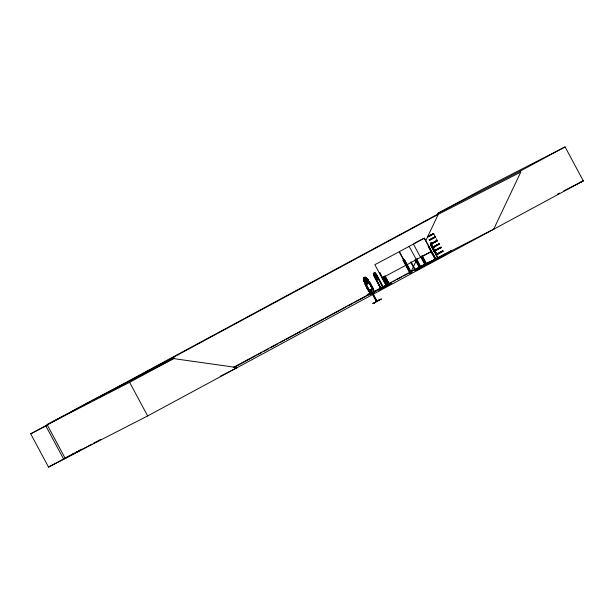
<?xml version="1.0" encoding="UTF-8"?>
<svg xmlns="http://www.w3.org/2000/svg" width="614" height="614" viewBox="0 0 614 614"><rect width="100%" height="100%" fill="white"/><g stroke="black" fill="none" stroke-linecap="round" stroke-linejoin="round"><path stroke-width="0.92" d="M370.787 292.057L370.534 292.379M370.764 292.134L370.679 292.31M374.141 291.512L374.517 291.934L370.687 294.014L363.588 280.682L363.941 280.26L371.178 293.753M433.169 247.196L437.805 244.525M431.02 244.449L430.567 244.771L437.82 258.379L439.762 257.335L439.064 257.32M430.882 242.538L430.483 244.786L432.747 249.015L434.842 249.929M432.01 244.648L431.611 246.905L433.714 247.81M431.68 246.889L431.941 245.416M433.377 247.189L432.97 249.445L434.106 251.556L436.209 252.469M433.039 249.438L433.43 247.219M370.158 293.408L367.134 295.311L371.293 293.139M367.502 295.027L370.219 293.523M371.969 292.694L370.334 293.676L370.641 293.415M370.434 293.53L370.864 293.4M371.884 292.832L371.631 292.057L371.186 292.295L371.623 292.985M417.313 258.532L411.15 271.526L437.659 257.941M425.939 240.343L438.266 214.355L520.795 172.058L520.273 171.083L437.751 213.38L438.266 214.355M493.679 229.229L520.795 172.058M368.914 294.62L372.414 293.108L369.022 294.835M370.541 293.569L370.963 293.239L370.472 293.507M385.224 286.654L387.173 285.257L385.047 286.776M385.139 286.416L387.165 285.264M409.914 273.46L411.748 272.493M414.68 270.682L425.909 264.634L424.765 264.649M415.087 270.39L414.688 270.69L415.026 270.106M420.475 267.197C420.467 268.195 418.771 267.006 419.615 268.026M364.079 280.421L371.102 293.791M427.567 237.111L431.496 235.032M432.348 234.341L433.622 233.612L435.196 236.582L429.009 239.905L429.693 239.514M433.676 233.842L433.131 234.111M435.894 240.957L431.005 243.558M435.894 240.964L437.168 240.251L436.354 238.723M438.657 244.372C441.167 242.975 431.849 248.179 433.714 247.028M439.286 244.311L438.741 244.579M439.54 247.757L434.651 250.351M433.661 247.319L433.852 249L434.95 250.458M436.761 254.472L443.039 251.095L442.464 251.395M438.741 253.705L436.945 254.641M444.129 254.572L444.697 254.28L443.362 254.917L493.871 229.137M415.548 259.499L420.099 268.18L415.425 270.076L420.651 267.474L420.828 266.752M420.16 267.758L420.644 267.451L409.139 246.375M425.494 264.496L425.425 264.941M421.02 256.568L425.694 264.78M437.383 257.949L437.275 258.333L437.605 257.75M437.275 258.333L437.935 257.327L438.411 258.049M435.295 259.361L433.883 260.482L436.738 258.97M441.167 256.368L436.907 258.847L440.284 256.568M435.211 259.852L435.794 259.446M435.111 259.829L434.643 259.737L436.585 258.686L436.761 259.085M438.826 257.811L438.319 257.726M428.687 236.237L427.444 236.943L431.189 234.978M433.284 233.658L428.488 236.252M429.915 235.761L429.769 235.837M431.112 235.162L431.465 234.978M430.836 235.154L431.68 234.717M431.926 234.794L432.586 234.402M433.684 233.834L431.619 234.962M429.339 239.99L435.165 236.866M429.439 240.174L435.456 236.958L434.881 237.257M429.6 240.366L435.533 237.196L434.95 237.488M431.304 243.658L437.329 240.442L436.746 240.742M431.412 243.85L437.429 240.627L436.846 240.926M431.565 244.042L432.44 243.604M437.237 241.026L435.51 241.962M433.116 246.897L437.045 244.832M440.791 247.066L439.532 247.757M435.05 250.642L441.075 247.427L440.491 247.726M435.211 250.834L440.89 247.81M440.883 247.818L440.568 247.956M436.853 253.889L442.786 250.719L442.203 251.019M436.922 254.127L442.94 250.911L442.356 251.203M443.085 251.356L438.741 253.705M369.083 293.976L369.582 293.715M387.91 284.781L389.015 284.159M383.029 287.406L381.018 288.519L385.73 286.408L381.21 288.757L374.133 275.279M438.833 257.581L439.133 257.435M410.589 272.555L409.922 272.908L410.413 272.647M410.85 273.038L411.426 272.731L404.242 259.446L411.395 272.746L411.165 272.24L410.666 272.509M435.234 259.262C435.403 260.697 434.942 258.279 436.047 259.438L428.549 246.321M379.26 272.739L379.675 272.516L386.72 285.878M379.675 272.516L386.674 285.909M410.352 272.677L410.728 273.1L410.198 273.383L403.06 260.075L410.152 273.407M403.475 259.852L403.06 260.075M386.774 285.848L386.283 286.116L386.482 285.38M385.239 286.6L386.927 285.387M409.684 273.598L411.695 272.478M409.684 273.683L411.933 272.401M389.192 283.891L389.299 284.443M388.017 285.172L383.658 276.807L388.148 285.111M374.463 272.578C372.261 273.376 375.269 277.044 376.459 277.912L376.981 277.628C371.693 267.466 377.364 274.258 377.856 278.909L376.996 279.385L375.07 277.712L377.034 279.301M374.356 273.061C374.502 277.735 378.339 277.367 374.31 273.084M375.952 274.512L376.39 274.251L383.481 287.613L380.926 289.017L373.826 275.686L374.195 275.295M376.321 274.312L383.328 287.69M376.981 279.324L377.817 278.863L377.441 276.384M428.05 236.436L427.559 236.728M427.666 236.797L430.138 235.308M433.3 233.658L430.767 235.024M429.462 235.837L430.199 235.423M438.342 244.126L439.087 243.819L437.038 244.832M439.14 243.935L434.083 246.682M433.837 247.212L433.169 247.58L437.337 245.377M439.064 244.433L436.846 245.569M415.064 270.467L414.811 269.976L415.302 269.715M424.765 264.649L425.088 265.094L420.567 256.805M374.195 291.481L373.772 291.711L374.218 292.103M382.975 287.252L383.044 287.214M374.049 292.187L366.888 278.886L367.41 278.587L365.008 277.167L363.757 277.85L363.649 280.629L370.802 293.952L370.741 293.369M374.456 291.965L367.341 278.649L365.015 277.229L363.803 277.889L367.187 284.159L368.438 283.476L368.538 280.698L367.372 278.602L374.402 291.995M381.11 288.91L374.049 275.563M383.289 287.713L376.044 274.235M426.093 263.928L426.492 263.721M381.133 288.902L373.941 275.602L373.65 273.1M415.555 270.206L411.119 261.871M438.112 257.857L442.656 255.301M419.562 268.057L415.102 259.737M435.648 259.653L428.979 247.127M428.211 236.751L428.81 236.421M366.942 278.649L374.164 292.126M438.488 244.364L437.168 245.07M373.918 291.811L371.033 293.385M376.336 290.975L372.99 292.724M368.868 294.973L368.93 294.59M439.148 257.143L439.739 256.813M439.179 257.228L439.77 256.905M439.248 257.35L439.854 257.028M386.544 285.349L386.152 285.556M411.319 272.785L410.912 273.007L399.422 251.617L424.305 238.186L435.917 259.507M437.751 213.38L482.558 189.204L565.087 146.907L583.3 180.877L147.652 415.947L65.122 458.244M91.831 444.191L65.276 458.52L47.101 424.619L91.908 400.443L174.437 358.146L174.775 358.768L237.28 367.586L220.104 376.382M65.276 458.52L48.544 467.093L30.7 433.822L64.439 415.617M66.128 414.703L67.816 413.79M69.505 412.884L90.588 401.502M92.277 400.597L438.12 213.987M99.829 396.974L104.879 394.249M109.092 391.97L438.465 214.255M520.273 171.083L565.087 146.907M47.101 424.619L129.623 382.322L174.437 358.146M428.695 236.252L429.577 235.776M431.465 234.832L432.34 234.325M429.861 235.86L430.307 235.615M404.242 259.446L403.759 259.699L410.981 272.969M428.871 246.153L428.227 246.506L435.372 259.806M365.077 284.374L368.646 291.028L365.038 284.397L366.635 283.538M368.147 282.716L369.743 281.857L373.312 288.511L368.607 291.051M406.56 264.926L431.442 251.502M370.342 292.095L370.818 291.842L371.34 292.817M370.058 293.646L369.751 293.062L370.442 293.292L371.754 292.586L371.631 292.057M370.073 292.901L369.751 293.062M48.544 467.093L63.726 458.904M65.414 457.99L67.103 457.085M68.783 456.171L70.472 455.258M72.16 454.352L73.849 453.439M75.537 452.533L77.218 451.62M78.907 450.707L80.595 449.801M81.931 449.172L63.618 459.057L45.927 426.062M233.251 367.525L369.137 294.198M371.478 292.932L418.687 267.458M420.36 266.56L423.714 264.749M427.052 262.945L428.741 262.04M93.489 443.293L100.957 439.263M234.049 367.448L255.132 356.074M256.821 355.168L261.879 352.436M263.567 351.523L268.625 348.798M270.313 347.885L277.904 343.786M279.585 342.881L284.65 340.148M286.331 339.243L300.668 331.506M302.357 330.593L307.414 327.861M309.103 326.955L323.44 319.219M325.128 318.305L346.212 306.931M347.892 306.025L352.958 303.293M354.639 302.38L366.451 296.009M373.197 292.371L391.747 282.363M393.436 281.45L395.117 280.544M396.805 279.631L401.863 276.899M403.551 275.993L408.609 273.261M451.328 250.804L418.971 268.257L419.193 268.671L451.551 251.226L451.328 250.804L435.641 258.87M438.15 257.98L424.021 265.67L428.672 263.145M443.423 254.994L433.63 260.704M386.398 286.047L374.855 264.688L399.138 251.771L410.697 273.115L410.29 272.716M439.762 257.335L439.24 257.258M415.264 269.73L415.647 270.49L416.553 269.999M433.499 260.489L438.373 258.179M375.852 300.714L376.674 300.277L377.119 301.106L376.298 301.543L375.852 300.714L376.674 300.277M372.782 303.423L375.553 302.349L375.146 302.211M381.371 298.857L378.746 300.208L381.517 299.133M430.936 235.339L431.726 234.909M435.51 241.962L432.433 243.604M420.728 266.806L421.097 267.236L416.591 258.939M415.179 270.406L410.666 262.117M440.56 256.644L441.351 256.215M415.432 269.822L419.324 267.742M420.905 266.89L424.796 264.811M431.013 234.985L433.622 233.627M440.322 256.667L444.766 254.411L444.183 254.71M385.485 286.201L391.916 283.046L378.692 290.207L385.73 286.408M426.484 264.35L426.876 264.143L426.308 263.905L436.546 258.379L436.769 258.801M434.796 246.337L433.522 246.981M381.992 278.004L406.276 265.079M442.932 255.37L443.638 254.994M427.927 236.543L428.495 236.237M364.854 282.678L367.172 284.098M368.354 283.453L365.038 277.144L367.617 280.544L367.487 282.233L366.681 282.67L365.192 281.864L363.787 277.827L363.588 280.682M388.263 285.042L383.788 276.73M389.176 284.52L384.755 276.177M427.544 236.743L427.943 236.528M438.511 244.103L438.903 243.911M438.565 244.242L438.987 244.065M433.553 246.997L433.108 247.181M440.391 247.534L440.975 247.235L434.689 250.612M444.06 254.503L444.636 254.204M30.7 433.822L47.431 425.241M414.918 242.998L424.374 238.148L435.817 259.568M422.056 256.307L431.512 251.464M367.709 288.941L370.242 293.085L371.278 292.525L370.242 290.33M579.777 182.68L583.3 180.877L563.729 190.9M557.773 193.955L559.477 193.08M435.004 259.937L436.661 258.809M451.551 251.226L434.819 259.722M367.118 295.004L367.51 294.95M368.999 293.999L368.339 294.528M371.754 292.586L371.309 292.824L370.787 291.857M367.18 295.119L371.186 293.108M415.647 270.49L419.539 268.495L419.316 268.08M372.928 303.7L375.553 302.349M438.266 258.187L430.936 244.556M432.793 248.969L434.858 249.86M434.152 251.51L436.216 252.408M365.453 280.874L366.688 281.258L366.665 280.214M366.167 279.286L364.785 277.712L364.386 277.927L364.954 279.946M385.592 286.416L390.274 283.653M450.423 251.295L450.645 251.709M450.077 251.471L450.3 251.886M432.21 245.922L431.174 242.668M432.494 246.452L433.346 248.033M435.986 258.694L436.209 259.108M422.156 255.723L426.753 264.204L426.362 264.411L422.263 256.698M421.995 255.808L426.569 264.304M413.414 244.065L420.552 257.373M385.055 276.016L389.545 284.32L387.941 285.218L383.497 276.891M384.886 276.108L389.368 284.412M386.206 285.525L386.459 286.017M377.288 277.006L383.067 287.866M370.833 289.486L377.08 301.136M370.442 289.693L376.666 301.351M370.096 289.869L376.344 301.52M368.047 294.674L367.725 294.843M129.623 382.322L147.652 415.947M367.448 288.787A1.259 1.182 62.9 0 1 366.896 287.352M381.117 288.288L380.68 288.526L381.117 288.288M379.613 299.762L373.941 303.178L379.613 299.762"/></g></svg>
